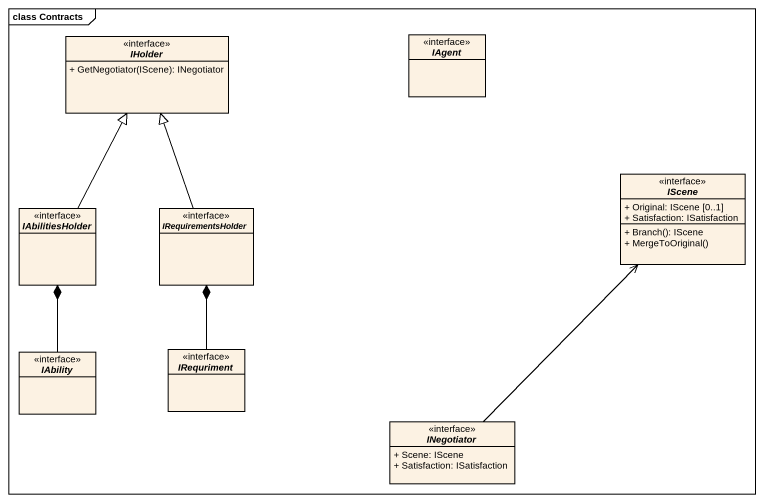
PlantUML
@startuml
mainframe class Contracts
hide circle
hide empty members
skinparam classAttributeIconSize 0
interface IHolder {
  + GetNegotiator(IScene): INegotiator
}
interface IAgent
interface IScene {
  + Original: IScene [0..1]
  + Satisfaction: ISatisfaction
  + Branch(): IScene
  + MergeToOriginal()
}
interface IAbilitiesHolder
interface IRequirementsHolder
interface IAbility
interface IRequriment
interface INegotiator {
  + Scene: IScene
  + Satisfaction: ISatisfaction
}
IAbilitiesHolder -up-|> IHolder
IRequirementsHolder -up-|> IHolder
IAbility -up-* IAbilitiesHolder
IRequriment -up-* IRequirementsHolder
INegotiator -up-> IScene
@enduml
